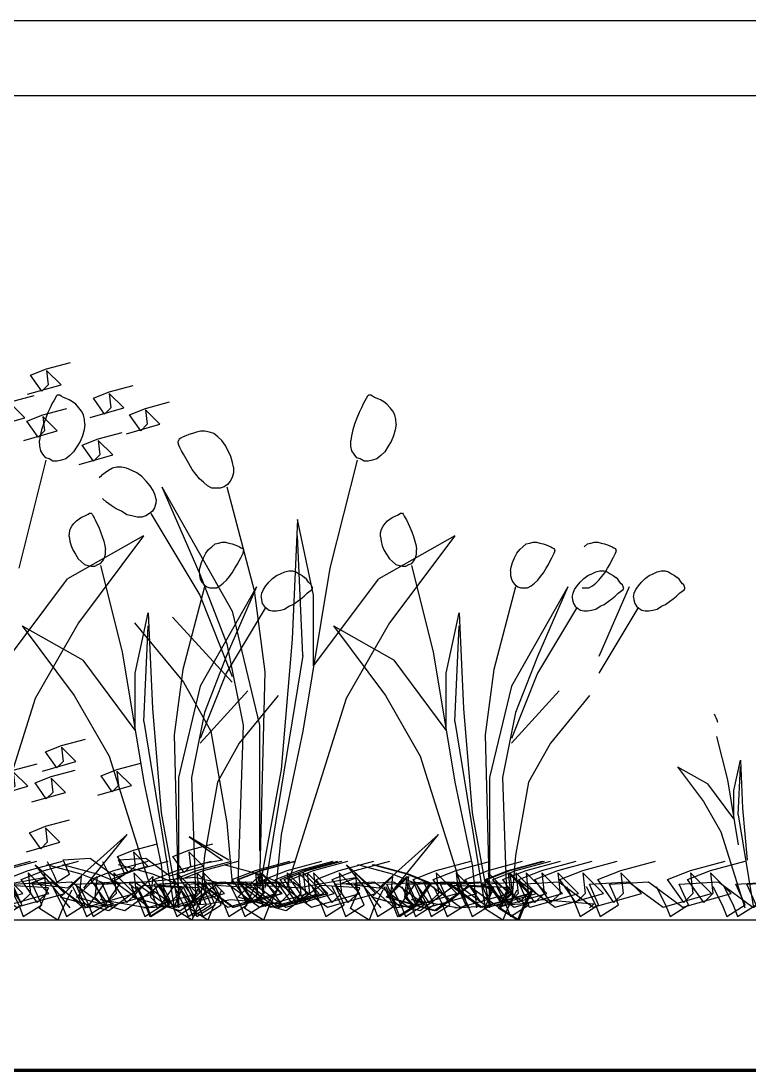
# Model space of a CAD drawing. Header units: metres. Extents: x -109 to 591, y -5 to 592.
# Drawn here: x 582.59 to 583.076, y 6.575 to 7.275 of the extents above; entities that cross this region are included whole.
import ezdxf

# ---------------------------------------------------------------- set-up
doc = ezdxf.new("R2010")
doc.units = ezdxf.units.M
doc.header["$LTSCALE"] = 0.03
doc.layers.add('Areas verdes', color=74, linetype='Continuous')
doc.layers.add('Muro', color=7, linetype='Continuous', lineweight=70)
doc.layers.add('Muro bajo', color=7, linetype='Continuous', lineweight=30)

msp = doc.modelspace()

# ---------------------------------------------------------------- linework, layer by layer
at = {"layer": 'Areas verdes', "color": 6, "linetype": 'Continuous'}
for p, q in [((582.6115, 7.02144), (582.61049, 7.01989)), ((582.61235, 7.02299), (582.6115, 7.02144)), ((582.61313, 7.02454), (582.61235, 7.02299)), ((582.61383, 7.02532), (582.61313, 7.02454)), ((582.61452, 7.02532), (582.61383, 7.02532)), ((582.61546, 7.02532), (582.61452, 7.02532)), ((582.61654, 7.02454), (582.61546, 7.02532)), ((582.61802, 7.02377), (582.61654, 7.02454)), ((582.6198, 7.02299), (582.61802, 7.02377)), ((582.6219, 7.02221), (582.6198, 7.02299)), ((582.62407, 7.02066), (582.6219, 7.02221)), ((582.81923, 7.02144), (582.81822, 7.01989)), ((582.82009, 7.02299), (582.81923, 7.02144)), ((582.82086, 7.02454), (582.82009, 7.02299)), ((582.82156, 7.02532), (582.82086, 7.02454)), ((582.82226, 7.02532), (582.82156, 7.02532)), ((582.82319, 7.02532), (582.82226, 7.02532)), ((582.82428, 7.02454), (582.82319, 7.02532)), ((582.82575, 7.02377), (582.82428, 7.02454)), ((582.82753, 7.02299), (582.82575, 7.02377)), ((582.82963, 7.02221), (582.82753, 7.02299)), ((582.8318, 7.02066), (582.82963, 7.02221)), ((582.60917, 7.01678), (582.60762, 7.01368)), ((582.61049, 7.01989), (582.60917, 7.01678)), ((582.62624, 7.01911), (582.62407, 7.02066)), ((582.62834, 7.01678), (582.62624, 7.01911)), ((582.63004, 7.01445), (582.62834, 7.01678)), ((582.63144, 7.01213), (582.63004, 7.01445)), ((582.8169, 7.01678), (582.81535, 7.01368)), ((582.81822, 7.01989), (582.8169, 7.01678)), ((582.83397, 7.01911), (582.8318, 7.02066)), ((582.83607, 7.01678), (582.83397, 7.01911)), ((582.83778, 7.01445), (582.83607, 7.01678)), ((582.83917, 7.01213), (582.83778, 7.01445)), ((582.60614, 7.0098), (582.60467, 7.00592)), ((582.60762, 7.01368), (582.60614, 7.0098)), ((582.63214, 7.00902), (582.63144, 7.01213)), ((582.63229, 7.00592), (582.63214, 7.00902)), ((582.81388, 7.0098), (582.8124, 7.00592)), ((582.81535, 7.01368), (582.81388, 7.0098)), ((582.83987, 7.00902), (582.83917, 7.01213)), ((582.84003, 7.00592), (582.83987, 7.00902)), ((582.60343, 7.00204), (582.6025, 6.99816)), ((582.60467, 7.00592), (582.60343, 7.00204)), ((582.63175, 7.00204), (582.63066, 6.99816)), ((582.63229, 7.00592), (582.63175, 7.00204)), ((582.7068, 7.00049), (582.70416, 6.99971)), ((582.70959, 7.00126), (582.7068, 7.00049)), ((582.71246, 7.00126), (582.70959, 7.00126)), ((582.71541, 7.00049), (582.71246, 7.00126)), ((582.71828, 6.99971), (582.71541, 7.00049)), ((582.81116, 7.00204), (582.81023, 6.99816)), ((582.8124, 7.00592), (582.81116, 7.00204)), ((582.83948, 7.00204), (582.8384, 6.99816)), ((582.84003, 7.00592), (582.83948, 7.00204)), ((582.6025, 6.99816), (582.60203, 6.99506)), ((582.60211, 6.99118), (582.60203, 6.99506)), ((582.62911, 6.99428), (582.62709, 6.99118)), ((582.63066, 6.99816), (582.62911, 6.99428)), ((582.6947, 6.99506), (582.69446, 6.99428)), ((582.69454, 6.99351), (582.69446, 6.99428)), ((582.69493, 6.99195), (582.69454, 6.99351)), ((582.69532, 6.99583), (582.6947, 6.99506)), ((582.6964, 6.99661), (582.69532, 6.99583)), ((582.6978, 6.99738), (582.6964, 6.99661)), ((582.69958, 6.99816), (582.6978, 6.99738)), ((582.70176, 6.99894), (582.69958, 6.99816)), ((582.70416, 6.99971), (582.70176, 6.99894)), ((582.72108, 6.99738), (582.71828, 6.99971)), ((582.72364, 6.99506), (582.72108, 6.99738)), ((582.72604, 6.99195), (582.72364, 6.99506)), ((582.81023, 6.99816), (582.80977, 6.99506)), ((582.80984, 6.99118), (582.80977, 6.99506)), ((582.83685, 6.99428), (582.83483, 6.99118)), ((582.8384, 6.99816), (582.83685, 6.99428)), ((582.60289, 6.98807), (582.60211, 6.99118)), ((582.60428, 6.98575), (582.60289, 6.98807)), ((582.62477, 6.9873), (582.62221, 6.98497)), ((582.62709, 6.99118), (582.62477, 6.9873)), ((582.6957, 6.9904), (582.69493, 6.99195)), ((582.69679, 6.98807), (582.6957, 6.9904)), ((582.69819, 6.98575), (582.69679, 6.98807)), ((582.72806, 6.98807), (582.72604, 6.99195)), ((582.72969, 6.98419), (582.72806, 6.98807)), ((582.81062, 6.98807), (582.80984, 6.99118)), ((582.81202, 6.98575), (582.81062, 6.98807)), ((582.8325, 6.9873), (582.82994, 6.98497)), ((582.83483, 6.99118), (582.8325, 6.9873)), ((582.60614, 6.98342), (582.60428, 6.98575)), ((582.60839, 6.98264), (582.60614, 6.98342)), ((582.61095, 6.98109), (582.60839, 6.98264)), ((582.61375, 6.98109), (582.61095, 6.98109)), ((582.61662, 6.98187), (582.61375, 6.98109)), ((582.61949, 6.98264), (582.61662, 6.98187)), ((582.62221, 6.98497), (582.61949, 6.98264)), ((582.69982, 6.98264), (582.69819, 6.98575)), ((582.70176, 6.97954), (582.69982, 6.98264)), ((582.70393, 6.97566), (582.70176, 6.97954)), ((582.73085, 6.98031), (582.72969, 6.98419)), ((582.73147, 6.97721), (582.73085, 6.98031)), ((582.81388, 6.98342), (582.81202, 6.98575)), ((582.81613, 6.98264), (582.81388, 6.98342)), ((582.81869, 6.98109), (582.81613, 6.98264)), ((582.82148, 6.98109), (582.81869, 6.98109)), ((582.82435, 6.98187), (582.82148, 6.98109)), ((582.82722, 6.98264), (582.82435, 6.98187)), ((582.82994, 6.98497), (582.82722, 6.98264)), ((582.64574, 6.97333), (582.64364, 6.97178)), ((582.64814, 6.97488), (582.64574, 6.97333)), ((582.65078, 6.97643), (582.64814, 6.97488)), ((582.65365, 6.97721), (582.65078, 6.97643)), ((582.65675, 6.97721), (582.65365, 6.97721)), ((582.66009, 6.97643), (582.65675, 6.97721)), ((582.66358, 6.97488), (582.66009, 6.97643)), ((582.667, 6.97333), (582.66358, 6.97488)), ((582.67033, 6.971), (582.667, 6.97333)), ((582.70626, 6.97256), (582.70393, 6.97566)), ((582.70874, 6.96945), (582.70626, 6.97256)), ((582.7314, 6.97333), (582.7307, 6.97023)), ((582.73147, 6.97721), (582.7314, 6.97333)), ((582.64186, 6.97023), (582.64364, 6.97178)), ((582.67328, 6.9679), (582.67033, 6.971)), ((582.67584, 6.9648), (582.67328, 6.9679)), ((582.71146, 6.96712), (582.70874, 6.96945)), ((582.71425, 6.9648), (582.71146, 6.96712)), ((582.72752, 6.96557), (582.72527, 6.96402)), ((582.72938, 6.9679), (582.72752, 6.96557)), ((582.7307, 6.97023), (582.72938, 6.9679)), ((582.67794, 6.96169), (582.67584, 6.9648)), ((582.67926, 6.95859), (582.67794, 6.96169)), ((582.67988, 6.95549), (582.67926, 6.95859)), ((582.71712, 6.96324), (582.71425, 6.9648)), ((582.71999, 6.96324), (582.71712, 6.96324)), ((582.72271, 6.96324), (582.71999, 6.96324)), ((582.72527, 6.96402), (582.72271, 6.96324)), ((582.64674, 6.95393), (582.64395, 6.95626)), ((582.64985, 6.95161), (582.64674, 6.95393)), ((582.65318, 6.94928), (582.64985, 6.95161)), ((582.67964, 6.95316), (582.67887, 6.95005)), ((582.67988, 6.95549), (582.67964, 6.95316)), ((582.63013, 6.94392), (582.63181, 6.94454)), ((582.63181, 6.94454), (582.63324, 6.94516)), ((582.63324, 6.94516), (582.63442, 6.94579)), ((582.63442, 6.94579), (582.63529, 6.94641)), ((582.63529, 6.94641), (582.63603, 6.94641)), ((582.63603, 6.94641), (582.63659, 6.94641)), ((582.63659, 6.94641), (582.63715, 6.94579)), ((582.63715, 6.94579), (582.63777, 6.94454)), ((582.63777, 6.94454), (582.63845, 6.9433)), ((582.65668, 6.94773), (582.65318, 6.94928)), ((582.66025, 6.9454), (582.65668, 6.94773)), ((582.66374, 6.94462), (582.66025, 6.9454)), ((582.66715, 6.94385), (582.66374, 6.94462)), ((582.67305, 6.94462), (582.67025, 6.94385)), ((582.67545, 6.94617), (582.67305, 6.94462)), ((582.67739, 6.94773), (582.67545, 6.94617)), ((582.67887, 6.95005), (582.67739, 6.94773)), ((582.83787, 6.94392), (582.83954, 6.94454)), ((582.83954, 6.94454), (582.84097, 6.94516)), ((582.84097, 6.94516), (582.84215, 6.94579)), ((582.84215, 6.94579), (582.84302, 6.94641)), ((582.84302, 6.94641), (582.84377, 6.94641)), ((582.84377, 6.94641), (582.84432, 6.94641)), ((582.84432, 6.94641), (582.84488, 6.94579)), ((582.84488, 6.94579), (582.8455, 6.94454)), ((582.8455, 6.94454), (582.84619, 6.9433)), ((582.6225, 6.93585), (582.62362, 6.93772)), ((582.62362, 6.93772), (582.62498, 6.93958)), ((582.62498, 6.93958), (582.62666, 6.94144)), ((582.62666, 6.94144), (582.6284, 6.94268)), ((582.6284, 6.94268), (582.63013, 6.94392)), ((582.63845, 6.9433), (582.63926, 6.94206)), ((582.63926, 6.94206), (582.64031, 6.93958)), ((582.64031, 6.93958), (582.64156, 6.93709)), ((582.64156, 6.93709), (582.64274, 6.93399)), ((582.67025, 6.94385), (582.66715, 6.94385)), ((582.83023, 6.93585), (582.83135, 6.93772)), ((582.83135, 6.93772), (582.83272, 6.93958)), ((582.83272, 6.93958), (582.83439, 6.94144)), ((582.83439, 6.94144), (582.83613, 6.94268)), ((582.83613, 6.94268), (582.83787, 6.94392)), ((582.84619, 6.9433), (582.84699, 6.94206)), ((582.84699, 6.94206), (582.84805, 6.93958)), ((582.84805, 6.93958), (582.84929, 6.93709)), ((582.84929, 6.93709), (582.85047, 6.93399)), ((582.62182, 6.93089), (582.62194, 6.93337)), ((582.62182, 6.93089), (582.62225, 6.92778)), ((582.62194, 6.93337), (582.6225, 6.93585)), ((582.64274, 6.93399), (582.64391, 6.93089)), ((582.64391, 6.93089), (582.64491, 6.92778)), ((582.82955, 6.93089), (582.82967, 6.93337)), ((582.82955, 6.93089), (582.82999, 6.92778)), ((582.82967, 6.93337), (582.83023, 6.93585)), ((582.85047, 6.93399), (582.85165, 6.93089)), ((582.85165, 6.93089), (582.85264, 6.92778)), ((582.62225, 6.92778), (582.62312, 6.92468)), ((582.62312, 6.92468), (582.62436, 6.92158)), ((582.64491, 6.92778), (582.64565, 6.92468)), ((582.64565, 6.92468), (582.64603, 6.9222)), ((582.71493, 6.9222), (582.71698, 6.92406)), ((582.71698, 6.92406), (582.71921, 6.92592)), ((582.71921, 6.92592), (582.72151, 6.92654)), ((582.72151, 6.92654), (582.72387, 6.92716)), ((582.72387, 6.92716), (582.72616, 6.92716)), ((582.72616, 6.92716), (582.7284, 6.92654)), ((582.7284, 6.92654), (582.73051, 6.92592)), ((582.73051, 6.92592), (582.73243, 6.9253)), ((582.73243, 6.9253), (582.73417, 6.92468)), ((582.73417, 6.92468), (582.7356, 6.92406)), ((582.7356, 6.92406), (582.73672, 6.92344)), ((582.73672, 6.92344), (582.73758, 6.92282)), ((582.82999, 6.92778), (582.83085, 6.92468)), ((582.83085, 6.92468), (582.8321, 6.92158)), ((582.85264, 6.92778), (582.85339, 6.92468)), ((582.85339, 6.92468), (582.85376, 6.9222)), ((582.92266, 6.9222), (582.92471, 6.92406)), ((582.92471, 6.92406), (582.92694, 6.92592)), ((582.92694, 6.92592), (582.92924, 6.92654)), ((582.92924, 6.92654), (582.9316, 6.92716)), ((582.9316, 6.92716), (582.9339, 6.92716)), ((582.9339, 6.92716), (582.93613, 6.92654)), ((582.93613, 6.92654), (582.93824, 6.92592)), ((582.93824, 6.92592), (582.94017, 6.9253)), ((582.94017, 6.9253), (582.9419, 6.92468)), ((582.9419, 6.92468), (582.94333, 6.92406)), ((582.94333, 6.92406), (582.94445, 6.92344)), ((582.94445, 6.92344), (582.94532, 6.92282)), ((582.96565, 6.92406), (582.96789, 6.92592)), ((582.96789, 6.92592), (582.97018, 6.92654)), ((582.97018, 6.92654), (582.97254, 6.92716)), ((582.97254, 6.92716), (582.97484, 6.92716)), ((582.97484, 6.92716), (582.97707, 6.92654)), ((582.97707, 6.92654), (582.97918, 6.92592)), ((582.97918, 6.92592), (582.98111, 6.9253)), ((582.98111, 6.9253), (582.98285, 6.92468)), ((582.98285, 6.92468), (582.98427, 6.92406)), ((582.98427, 6.92406), (582.98539, 6.92344)), ((582.98539, 6.92344), (582.98626, 6.92282)), ((582.62436, 6.92158), (582.62598, 6.91909)), ((582.62598, 6.91909), (582.62784, 6.91599)), ((582.64423, 6.91475), (582.64534, 6.91661)), ((582.64534, 6.91661), (582.64596, 6.91909)), ((582.64596, 6.91909), (582.64603, 6.9222)), ((582.71009, 6.91351), (582.71139, 6.91661)), ((582.71139, 6.91661), (582.713, 6.91971)), ((582.713, 6.91971), (582.71493, 6.9222)), ((582.73529, 6.91475), (582.7364, 6.91661)), ((582.7364, 6.91661), (582.73727, 6.91847)), ((582.73727, 6.91847), (582.73789, 6.91971)), ((582.73758, 6.92282), (582.73808, 6.9222)), ((582.73789, 6.91971), (582.73821, 6.92096)), ((582.73808, 6.9222), (582.73827, 6.92158)), ((582.73821, 6.92096), (582.73827, 6.92158)), ((582.8321, 6.92158), (582.83371, 6.91909)), ((582.83371, 6.91909), (582.83557, 6.91599)), ((582.85196, 6.91475), (582.85308, 6.91661)), ((582.85308, 6.91661), (582.8537, 6.91909)), ((582.8537, 6.91909), (582.85376, 6.9222)), ((582.91782, 6.91351), (582.91912, 6.91661)), ((582.91912, 6.91661), (582.92074, 6.91971)), ((582.92074, 6.91971), (582.92266, 6.9222)), ((582.94302, 6.91475), (582.94414, 6.91661)), ((582.94414, 6.91661), (582.94501, 6.91847)), ((582.94501, 6.91847), (582.94563, 6.91971)), ((582.94532, 6.92282), (582.94581, 6.9222)), ((582.94563, 6.91971), (582.94594, 6.92096)), ((582.94581, 6.9222), (582.946, 6.92158)), ((582.94594, 6.92096), (582.946, 6.92158)), ((582.98396, 6.91475), (582.98508, 6.91661)), ((582.98508, 6.91661), (582.98595, 6.91847)), ((582.98595, 6.91847), (582.98657, 6.91971)), ((582.98626, 6.92282), (582.98676, 6.9222)), ((582.98657, 6.91971), (582.98688, 6.92096)), ((582.98676, 6.9222), (582.98694, 6.92158)), ((582.98688, 6.92096), (582.98694, 6.92158)), ((582.62784, 6.91599), (582.62989, 6.91413)), ((582.62989, 6.91413), (582.63206, 6.91227)), ((582.63206, 6.91227), (582.63436, 6.91164)), ((582.63436, 6.91164), (582.63665, 6.91102)), ((582.63665, 6.91102), (582.63889, 6.91102)), ((582.63889, 6.91102), (582.64094, 6.91227)), ((582.64094, 6.91227), (582.64274, 6.91289)), ((582.64274, 6.91289), (582.64423, 6.91475)), ((582.70866, 6.90792), (582.70915, 6.9104)), ((582.70915, 6.9104), (582.71009, 6.91351)), ((582.73069, 6.90668), (582.73243, 6.90978)), ((582.73243, 6.90978), (582.73398, 6.91227)), ((582.73398, 6.91227), (582.73529, 6.91475)), ((582.83557, 6.91599), (582.83762, 6.91413)), ((582.83762, 6.91413), (582.83979, 6.91227)), ((582.83979, 6.91227), (582.84209, 6.91164)), ((582.84209, 6.91164), (582.84439, 6.91102)), ((582.84439, 6.91102), (582.84662, 6.91102)), ((582.84662, 6.91102), (582.84867, 6.91227)), ((582.84867, 6.91227), (582.85047, 6.91289)), ((582.85047, 6.91289), (582.85196, 6.91475)), ((582.91639, 6.90792), (582.91689, 6.9104)), ((582.91689, 6.9104), (582.91782, 6.91351)), ((582.93843, 6.90668), (582.94017, 6.90978)), ((582.94017, 6.90978), (582.94172, 6.91227)), ((582.94172, 6.91227), (582.94302, 6.91475)), ((582.97937, 6.90668), (582.98111, 6.90978)), ((582.98111, 6.90978), (582.98266, 6.91227)), ((582.98266, 6.91227), (582.98396, 6.91475)), ((582.70866, 6.90792), (582.70872, 6.90482)), ((582.70872, 6.90482), (582.70928, 6.90233)), ((582.70928, 6.90233), (582.71033, 6.90047)), ((582.72685, 6.90171), (582.72883, 6.9042)), ((582.72883, 6.9042), (582.73069, 6.90668)), ((582.75521, 6.90047), (582.75757, 6.90295)), ((582.75757, 6.90295), (582.76024, 6.90482)), ((582.76024, 6.90482), (582.76297, 6.90606)), ((582.76297, 6.90606), (582.76577, 6.9073)), ((582.76577, 6.9073), (582.76843, 6.90792)), ((582.76843, 6.90792), (582.77092, 6.90792)), ((582.77092, 6.90792), (582.77321, 6.9073)), ((582.77321, 6.9073), (582.77533, 6.90606)), ((582.77533, 6.90606), (582.77725, 6.90482)), ((582.77725, 6.90482), (582.77893, 6.90357)), ((582.78035, 6.90233), (582.77893, 6.90357)), ((582.78166, 6.90047), (582.78035, 6.90233)), ((582.91639, 6.90792), (582.91645, 6.90482)), ((582.91645, 6.90482), (582.91701, 6.90233)), ((582.91701, 6.90233), (582.91807, 6.90047)), ((582.93458, 6.90171), (582.93657, 6.9042)), ((582.93657, 6.9042), (582.93843, 6.90668)), ((582.96295, 6.90047), (582.96531, 6.90295)), ((582.96531, 6.90295), (582.96798, 6.90482)), ((582.96798, 6.90482), (582.97071, 6.90606)), ((582.97071, 6.90606), (582.9735, 6.9073)), ((582.9735, 6.9073), (582.97617, 6.90792)), ((582.97552, 6.90171), (582.97751, 6.9042)), ((582.97617, 6.90792), (582.97865, 6.90792)), ((582.97751, 6.9042), (582.97937, 6.90668)), ((582.97865, 6.90792), (582.98095, 6.9073)), ((582.98095, 6.9073), (582.98306, 6.90606)), ((582.98306, 6.90606), (582.98498, 6.90482)), ((582.98498, 6.90482), (582.98666, 6.90357)), ((582.98809, 6.90233), (582.98666, 6.90357)), ((582.98939, 6.90047), (582.98809, 6.90233)), ((583.00389, 6.90047), (583.00625, 6.90295)), ((583.00625, 6.90295), (583.00892, 6.90482)), ((583.00892, 6.90482), (583.01165, 6.90606)), ((583.01165, 6.90606), (583.01444, 6.9073)), ((583.01444, 6.9073), (583.01711, 6.90792)), ((583.01711, 6.90792), (583.01959, 6.90792)), ((583.01959, 6.90792), (583.02189, 6.9073)), ((583.02189, 6.9073), (583.024, 6.90606)), ((583.024, 6.90606), (583.02593, 6.90482)), ((583.02593, 6.90482), (583.0276, 6.90357)), ((583.02903, 6.90233), (583.0276, 6.90357)), ((583.03033, 6.90047), (583.02903, 6.90233)), ((582.71033, 6.90047), (582.71182, 6.89861)), ((582.71182, 6.89861), (582.71362, 6.89737)), ((582.71362, 6.89737), (582.71567, 6.89675)), ((582.71567, 6.89675), (582.71784, 6.89675)), ((582.71784, 6.89675), (582.72014, 6.89675)), ((582.72014, 6.89675), (582.72244, 6.89799)), ((582.72244, 6.89799), (582.72467, 6.89985)), ((582.72467, 6.89985), (582.72685, 6.90171)), ((582.75043, 6.89302), (582.75149, 6.89551)), ((582.75149, 6.89551), (582.75316, 6.89799)), ((582.75316, 6.89799), (582.75521, 6.90047)), ((582.78265, 6.89923), (582.78166, 6.90047)), ((582.78346, 6.89861), (582.78265, 6.89923)), ((582.78315, 6.89488), (582.78383, 6.89551)), ((582.78402, 6.89737), (582.78346, 6.89861)), ((582.78383, 6.89551), (582.7842, 6.89613)), ((582.78426, 6.89675), (582.78402, 6.89737)), ((582.7842, 6.89613), (582.78426, 6.89675)), ((582.91807, 6.90047), (582.91956, 6.89861)), ((582.91956, 6.89861), (582.92136, 6.89737)), ((582.92136, 6.89737), (582.92341, 6.89675)), ((582.92341, 6.89675), (582.92558, 6.89675)), ((582.92558, 6.89675), (582.92788, 6.89675)), ((582.92788, 6.89675), (582.93017, 6.89799)), ((582.93017, 6.89799), (582.93241, 6.89985)), ((582.93241, 6.89985), (582.93458, 6.90171)), ((582.95817, 6.89302), (582.95922, 6.89551)), ((582.95922, 6.89551), (582.9609, 6.89799)), ((582.9609, 6.89799), (582.96295, 6.90047)), ((582.96435, 6.89675), (582.96652, 6.89675)), ((582.96652, 6.89675), (582.96882, 6.89675)), ((582.96882, 6.89675), (582.97111, 6.89799)), ((582.97111, 6.89799), (582.97335, 6.89985)), ((582.97335, 6.89985), (582.97552, 6.90171)), ((582.99038, 6.89923), (582.98939, 6.90047)), ((582.99119, 6.89861), (582.99038, 6.89923)), ((582.99088, 6.89488), (582.99156, 6.89551)), ((582.99175, 6.89737), (582.99119, 6.89861)), ((582.99156, 6.89551), (582.99194, 6.89613)), ((582.992, 6.89675), (582.99175, 6.89737)), ((582.99194, 6.89613), (582.992, 6.89675)), ((582.99911, 6.89302), (583.00017, 6.89551)), ((583.00017, 6.89551), (583.00184, 6.89799)), ((583.00184, 6.89799), (583.00389, 6.90047)), ((583.03133, 6.89923), (583.03033, 6.90047)), ((583.03213, 6.89861), (583.03133, 6.89923)), ((583.03182, 6.89488), (583.03251, 6.89551)), ((583.03269, 6.89737), (583.03213, 6.89861)), ((583.03251, 6.89551), (583.03288, 6.89613)), ((583.03294, 6.89675), (583.03269, 6.89737)), ((583.03288, 6.89613), (583.03294, 6.89675)), ((582.74994, 6.89054), (582.75043, 6.89302)), ((582.74994, 6.89054), (582.75012, 6.88868)), ((582.75012, 6.88868), (582.75074, 6.88619)), ((582.77396, 6.88744), (582.77644, 6.8893)), ((582.77644, 6.8893), (582.77868, 6.89116)), ((582.77868, 6.89116), (582.7806, 6.89302)), ((582.7806, 6.89302), (582.78209, 6.89426)), ((582.78209, 6.89426), (582.78315, 6.89488)), ((582.95767, 6.89054), (582.95817, 6.89302)), ((582.95767, 6.89054), (582.95786, 6.88868)), ((582.95786, 6.88868), (582.95848, 6.88619)), ((582.98169, 6.88744), (582.98418, 6.8893)), ((582.98418, 6.8893), (582.98641, 6.89116)), ((582.98641, 6.89116), (582.98834, 6.89302)), ((582.98834, 6.89302), (582.98983, 6.89426)), ((582.98983, 6.89426), (582.99088, 6.89488)), ((582.99861, 6.89054), (582.99911, 6.89302)), ((582.99861, 6.89054), (582.9988, 6.88868)), ((582.9988, 6.88868), (582.99942, 6.88619)), ((583.02264, 6.88744), (583.02512, 6.8893)), ((583.02512, 6.8893), (583.02735, 6.89116)), ((583.02735, 6.89116), (583.02928, 6.89302)), ((583.02928, 6.89302), (583.03077, 6.89426)), ((583.03077, 6.89426), (583.03182, 6.89488)), ((582.75074, 6.88619), (582.75192, 6.88433)), ((582.75192, 6.88433), (582.75348, 6.88309)), ((582.75348, 6.88309), (582.7554, 6.88185)), ((582.7554, 6.88185), (582.75763, 6.88123)), ((582.75763, 6.88123), (582.76012, 6.88123)), ((582.76012, 6.88123), (582.76285, 6.88185)), ((582.76285, 6.88185), (582.76564, 6.88247)), ((582.76564, 6.88247), (582.7685, 6.88433)), ((582.7685, 6.88433), (582.77129, 6.88557)), ((582.77129, 6.88557), (582.77396, 6.88744)), ((582.95848, 6.88619), (582.95966, 6.88433)), ((582.95966, 6.88433), (582.96121, 6.88309)), ((582.96121, 6.88309), (582.96313, 6.88185)), ((582.96313, 6.88185), (582.96537, 6.88123)), ((582.96537, 6.88123), (582.96785, 6.88123)), ((582.96785, 6.88123), (582.97058, 6.88185)), ((582.97058, 6.88185), (582.97338, 6.88247)), ((582.97338, 6.88247), (582.97623, 6.88433)), ((582.97623, 6.88433), (582.97902, 6.88557)), ((582.97902, 6.88557), (582.98169, 6.88744)), ((582.99942, 6.88619), (583.0006, 6.88433)), ((583.0006, 6.88433), (583.00215, 6.88309)), ((583.00215, 6.88309), (583.00408, 6.88185)), ((583.00408, 6.88185), (583.00631, 6.88123)), ((583.00631, 6.88123), (583.00879, 6.88123)), ((583.00879, 6.88123), (583.01152, 6.88185)), ((583.01152, 6.88185), (583.01432, 6.88247)), ((583.01432, 6.88247), (583.01717, 6.88433)), ((583.01717, 6.88433), (583.01997, 6.88557)), ((583.01997, 6.88557), (583.02264, 6.88744)), ((583.05236, 6.81264), (583.05289, 6.8114)), ((583.05289, 6.8114), (583.05351, 6.81015)), ((583.05351, 6.81015), (583.0541, 6.8086)), ((583.0541, 6.8086), (583.05469, 6.80705))]:
    msp.add_line(p, q, dxfattribs=at)
at = {"layer": 'Areas verdes', "linetype": 'Continuous'}
for p, q in [((582.6063, 6.98187), (582.58814, 6.90971)), ((582.81403, 6.98187), (582.79588, 6.90971)), ((582.68368, 6.96402), (582.70897, 6.90583)), ((582.68368, 6.96402), (582.7307, 6.881)), ((582.72713, 6.96402), (582.74521, 6.89496)), ((582.67638, 6.94617), (582.70897, 6.89186)), ((582.77415, 6.94229), (582.77058, 6.86237)), ((582.78501, 6.89186), (582.77415, 6.94229)), ((582.67148, 6.93143), (582.62073, 6.90272)), ((582.67148, 6.93143), (582.62803, 6.87324)), ((582.7778, 6.85151), (582.77415, 6.93143)), ((582.87921, 6.93143), (582.82847, 6.90272)), ((582.87921, 6.93143), (582.83576, 6.87324)), ((582.64261, 6.91164), (582.65714, 6.85392)), ((582.79588, 6.90971), (582.7778, 6.80108)), ((582.85035, 6.91164), (582.86487, 6.85392)), ((582.57728, 6.84453), (582.62073, 6.90272)), ((582.70897, 6.90583), (582.72713, 6.85927)), ((582.78501, 6.84453), (582.82847, 6.90272)), ((582.71213, 6.89737), (582.69767, 6.84212)), ((582.7469, 6.89737), (582.70928, 6.83095)), ((582.7469, 6.89737), (582.72666, 6.85081)), ((582.91987, 6.89737), (582.9054, 6.84212)), ((582.95463, 6.89737), (582.91701, 6.83095)), ((582.95463, 6.89737), (582.93439, 6.85081)), ((582.99557, 6.89737), (582.97534, 6.85081)), ((582.70897, 6.89186), (582.7307, 6.83754)), ((582.74521, 6.89496), (582.75242, 6.84065)), ((582.78501, 6.84453), (582.78501, 6.89186)), ((582.75273, 6.88309), (582.72666, 6.83964)), ((582.96046, 6.88309), (582.93439, 6.83964)), ((583.00141, 6.88309), (582.97534, 6.83964)), ((582.66583, 6.83964), (582.67452, 6.87999)), ((582.67452, 6.87999), (582.67737, 6.81605)), ((582.7307, 6.83367), (582.69089, 6.87712)), ((582.7307, 6.881), (582.74886, 6.80496)), ((582.87356, 6.83964), (582.88225, 6.87999)), ((582.88225, 6.87999), (582.88511, 6.81605)), ((582.59047, 6.8713), (582.63107, 6.84833)), ((582.59047, 6.8713), (582.62523, 6.82474)), ((582.62803, 6.87324), (582.59901, 6.8228)), ((582.66552, 6.87324), (582.69811, 6.83367)), ((582.6716, 6.80736), (582.67452, 6.8713)), ((582.7982, 6.8713), (582.8388, 6.84833)), ((582.7982, 6.8713), (582.83296, 6.82474)), ((582.83576, 6.87324), (582.80674, 6.8228)), ((582.87933, 6.80736), (582.88225, 6.8713)), ((582.77058, 6.86237), (582.76329, 6.77547)), ((582.65714, 6.85392), (582.6716, 6.76701)), ((582.72713, 6.85927), (582.73799, 6.80496)), ((582.86487, 6.85392), (582.87933, 6.76701)), ((582.66583, 6.80177), (582.63107, 6.84833)), ((582.72666, 6.85081), (582.71213, 6.81357)), ((582.7778, 6.85151), (582.75242, 6.69633)), ((582.87356, 6.80177), (582.8388, 6.84833)), ((582.93439, 6.85081), (582.91987, 6.81357)), ((582.66583, 6.80177), (582.66583, 6.83964)), ((582.69767, 6.84212), (582.6919, 6.79867)), ((582.72666, 6.83964), (582.70928, 6.79619)), ((582.75242, 6.84065), (582.74886, 6.69943)), ((582.87356, 6.80177), (582.87356, 6.83964)), ((582.9054, 6.84212), (582.89963, 6.79867)), ((582.93439, 6.83964), (582.91701, 6.79619)), ((582.69811, 6.83367), (582.71627, 6.80108)), ((582.70928, 6.83095), (582.69475, 6.77012)), ((582.70928, 6.79308), (582.74112, 6.82784)), ((582.91701, 6.83095), (582.90249, 6.77012)), ((582.91701, 6.79308), (582.94886, 6.82784)), ((582.59901, 6.8228), (582.5592, 6.69633)), ((582.62523, 6.82474), (582.64845, 6.78439)), ((582.76142, 6.82474), (582.73535, 6.79308)), ((582.80674, 6.8228), (582.76693, 6.69633)), ((582.83296, 6.82474), (582.85618, 6.78439)), ((582.96915, 6.82474), (582.94308, 6.79308)), ((582.67737, 6.81605), (582.68321, 6.74653)), ((582.71213, 6.81357), (582.70344, 6.77012)), ((582.88511, 6.81605), (582.89094, 6.74653)), ((582.91987, 6.81357), (582.91118, 6.77012)), ((582.6716, 6.80736), (582.6919, 6.68321)), ((582.73799, 6.80496), (582.73435, 6.69943)), ((582.74886, 6.80496), (582.74886, 6.72116)), ((582.87933, 6.80736), (582.89963, 6.68321)), ((582.6919, 6.79867), (582.69475, 6.6857)), ((582.71627, 6.80108), (582.72713, 6.73978)), ((582.7778, 6.80108), (582.76329, 6.73202)), ((582.89963, 6.79867), (582.90249, 6.6857)), ((583.05404, 6.79743), (583.0613, 6.76856)), ((582.73535, 6.79308), (582.72082, 6.76701)), ((582.94308, 6.79308), (582.92856, 6.76701)), ((582.64845, 6.78439), (582.68029, 6.68321)), ((582.85618, 6.78439), (582.88802, 6.68321)), ((583.02797, 6.77725), (583.04826, 6.76577)), ((583.02797, 6.77725), (583.04535, 6.75398)), ((583.06565, 6.76143), (583.06999, 6.7816)), ((583.06853, 6.74529), (583.06999, 6.77725)), ((583.06999, 6.7816), (583.07142, 6.74963)), ((582.69475, 6.77012), (582.69475, 6.70308)), ((582.70344, 6.77012), (582.70636, 6.6857)), ((582.76329, 6.77547), (582.74886, 6.69633)), ((582.90249, 6.77012), (582.90249, 6.70308)), ((582.91118, 6.77012), (582.9141, 6.6857)), ((582.6716, 6.76701), (582.68321, 6.71177)), ((582.72082, 6.76701), (582.71213, 6.71797)), ((582.87933, 6.76701), (582.89094, 6.71177)), ((582.92856, 6.76701), (582.91987, 6.71797)), ((583.06565, 6.74249), (583.04826, 6.76577)), ((583.0613, 6.76856), (583.06853, 6.72511)), ((583.06565, 6.74249), (583.06565, 6.76143)), ((583.04535, 6.75398), (583.05695, 6.7338)), ((583.07142, 6.74963), (583.07434, 6.71487)), ((582.68321, 6.74653), (582.69475, 6.68321)), ((582.89094, 6.74653), (582.90249, 6.68321)), ((583.06853, 6.74529), (583.07868, 6.68321)), ((582.72713, 6.73978), (582.7307, 6.69943)), ((582.66061, 6.73202), (582.62073, 6.69633)), ((582.63159, 6.69633), (582.66061, 6.73202)), ((582.70202, 6.73051), (582.72408, 6.71492)), ((582.72848, 6.71492), (582.70202, 6.73051)), ((582.76329, 6.73202), (582.75972, 6.69633)), ((582.86835, 6.73202), (582.82847, 6.69633)), ((582.83933, 6.69633), (582.86835, 6.73202)), ((583.05695, 6.7338), (583.07288, 6.68321)), ((582.71213, 6.71797), (582.70928, 6.6857)), ((582.72408, 6.71492), (582.71307, 6.71303)), ((582.91987, 6.71797), (582.91701, 6.6857)), ((582.59916, 6.71177), (582.63107, 6.68321)), ((582.62238, 6.68321), (582.59916, 6.71177)), ((582.68321, 6.71177), (582.68606, 6.68321)), ((582.80689, 6.71177), (582.8388, 6.68321)), ((582.83011, 6.68321), (582.80689, 6.71177)), ((582.89094, 6.71177), (582.8938, 6.68321)), ((582.6063, 6.70331), (582.56642, 6.69633)), ((582.59544, 6.69943), (582.6063, 6.70331)), ((582.62073, 6.69633), (582.59544, 6.69943)), ((582.7054, 6.70331), (582.66195, 6.69943)), ((582.66195, 6.69943), (582.66552, 6.69633)), ((582.72348, 6.69943), (582.7054, 6.70331)), ((582.7778, 6.69633), (582.72348, 6.69943)), ((582.81403, 6.70331), (582.77415, 6.69633)), ((582.80317, 6.69943), (582.81403, 6.70331)), ((582.82847, 6.69633), (582.80317, 6.69943)), ((582.63107, 6.68321), (582.6513, 6.6857)), ((582.64261, 6.6888), (582.67452, 6.68321)), ((582.6513, 6.6857), (582.64261, 6.6888)), ((582.6716, 6.68321), (582.71505, 6.6857)), ((582.71505, 6.6857), (582.72951, 6.6888)), ((582.72951, 6.6888), (582.76428, 6.6857)), ((582.76428, 6.6857), (582.76142, 6.68321)), ((582.8388, 6.68321), (582.85904, 6.6857)), ((582.85035, 6.6888), (582.88225, 6.68321)), ((582.85904, 6.6857), (582.85035, 6.6888)), ((582.87933, 6.68321), (582.92279, 6.6857)), ((582.92279, 6.6857), (582.93725, 6.6888)), ((582.93725, 6.6888), (582.97201, 6.6857)), ((582.97201, 6.6857), (582.96915, 6.68321))]:
    msp.add_line(p, q, dxfattribs=at)
at = {"layer": 'Areas verdes'}
for points in [[(582.59395, 7.02578), (582.61636, 7.03218), (582.60676, 7.04178), (582.60783, 7.03218), (582.60356, 7.02791), (582.59609, 7.03858), (582.60676, 7.04284), (582.62276, 7.04711)], [(582.6358, 7.01038), (582.65821, 7.01677), (582.64861, 7.02637), (582.64968, 7.01677), (582.64541, 7.01251), (582.63794, 7.02317), (582.64861, 7.02744), (582.66461, 7.0317)], [(582.56972, 7.00377), (582.59213, 7.01017), (582.58253, 7.01977), (582.5836, 7.01017), (582.57933, 7.00591), (582.57186, 7.01657), (582.58253, 7.02083), (582.59854, 7.0251)], [(582.59145, 6.99502), (582.61386, 7.00142), (582.60425, 7.01101), (582.60532, 7.00142), (582.60105, 6.99715), (582.59358, 7.00781), (582.60425, 7.01208), (582.62026, 7.01634)], [(582.66003, 6.99937), (582.68244, 7.00577), (582.67284, 7.01536), (582.6739, 7.00577), (582.66964, 7.0015), (582.66217, 7.01217), (582.67284, 7.01643), (582.68884, 7.0207)], [(582.62843, 6.97895), (582.65084, 6.98535), (582.64123, 6.99495), (582.6423, 6.98535), (582.63803, 6.98109), (582.63056, 6.99175), (582.64123, 6.99601), (582.65724, 7.00028)], [(582.60395, 6.77442), (582.62636, 6.78081), (582.61675, 6.79041), (582.61782, 6.78081), (582.61355, 6.77655), (582.60608, 6.78721), (582.61675, 6.79148), (582.63276, 6.79574)], [(582.57171, 6.75794), (582.59412, 6.76434), (582.58452, 6.77393), (582.58558, 6.76434), (582.58131, 6.76007), (582.57384, 6.77073), (582.58452, 6.775), (582.60052, 6.77926)], [(582.64092, 6.75835), (582.66333, 6.76475), (582.65373, 6.77435), (582.6548, 6.76475), (582.65053, 6.76048), (582.64306, 6.77115), (582.65373, 6.77541), (582.66974, 6.77968)], [(582.59694, 6.75377), (582.61935, 6.76016), (582.60974, 6.76976), (582.61081, 6.76016), (582.60654, 6.7559), (582.59907, 6.76656), (582.60974, 6.77083), (582.62575, 6.77509)], [(582.59323, 6.72046), (582.61564, 6.72685), (582.60604, 6.73645), (582.60711, 6.72685), (582.60284, 6.72259), (582.59537, 6.73325), (582.60604, 6.73752), (582.62205, 6.74178)], [(582.60709, 6.71409), (582.61136, 6.70556), (582.6135, 6.70023), (582.62203, 6.70556), (582.61777, 6.71516), (582.63591, 6.71622), (582.65191, 6.7045), (582.67432, 6.71089), (582.66472, 6.72049), (582.66578, 6.71089), (582.66152, 6.70663), (582.65405, 6.71729), (582.66472, 6.72156), (582.68072, 6.72582)], [(582.64412, 6.71409), (582.64839, 6.70556), (582.65052, 6.70023), (582.65906, 6.70556), (582.65479, 6.71516), (582.67293, 6.71622), (582.68894, 6.7045), (582.71135, 6.71089), (582.70174, 6.72049), (582.70281, 6.71089), (582.69854, 6.70663), (582.69107, 6.71729), (582.70174, 6.72156), (582.71775, 6.72582)], [(582.49005, 6.69737), (582.4962, 6.68509), (582.49927, 6.67741), (582.51156, 6.68509), (582.50542, 6.69891), (582.53154, 6.70044), (582.55459, 6.68355), (582.58686, 6.69276), (582.57303, 6.70658), (582.57456, 6.69276), (582.56842, 6.68662), (582.55766, 6.70198), (582.57303, 6.70812), (582.59608, 6.71426)], [(582.49413, 6.69737), (582.50027, 6.68509), (582.50334, 6.67741), (582.51564, 6.68509), (582.50949, 6.69891), (582.53561, 6.70044), (582.55866, 6.68355), (582.59093, 6.69276), (582.5771, 6.70658), (582.57864, 6.69276), (582.57249, 6.68662), (582.56174, 6.70198), (582.5771, 6.70812), (582.60015, 6.71426)], [(582.51137, 6.69737), (582.51752, 6.68509), (582.52059, 6.67741), (582.53288, 6.68509), (582.52674, 6.69891), (582.55286, 6.70044), (582.57591, 6.68355), (582.60818, 6.69276), (582.59435, 6.70658), (582.59588, 6.69276), (582.58974, 6.68662), (582.57898, 6.70198), (582.59435, 6.70812), (582.6174, 6.71426)], [(582.52204, 6.69737), (582.52818, 6.68509), (582.53126, 6.67741), (582.54355, 6.68509), (582.5374, 6.69891), (582.56353, 6.70044), (582.58658, 6.68355), (582.61885, 6.69276), (582.60502, 6.70658), (582.60655, 6.69276), (582.60041, 6.68662), (582.58965, 6.70198), (582.60502, 6.70812), (582.62807, 6.71426)], [(582.56862, 6.69737), (582.57477, 6.68509), (582.57784, 6.67741), (582.59013, 6.68509), (582.58399, 6.69891), (582.61011, 6.70044), (582.63316, 6.68355), (582.66543, 6.69276), (582.6516, 6.70658), (582.65314, 6.69276), (582.64699, 6.68662), (582.63623, 6.70198), (582.6516, 6.70812), (582.67465, 6.71426)], [(582.58195, 6.69737), (582.5881, 6.68509), (582.59117, 6.67741), (582.60347, 6.68509), (582.59732, 6.69891), (582.62344, 6.70044), (582.64649, 6.68355), (582.67876, 6.69276), (582.66493, 6.70658), (582.66647, 6.69276), (582.66032, 6.68662), (582.64957, 6.70198), (582.66493, 6.70812), (582.68798, 6.71426)], [(582.61077, 6.69737), (582.61692, 6.68509), (582.61999, 6.67741), (582.63228, 6.68509), (582.62614, 6.69891), (582.65226, 6.70044), (582.67531, 6.68355), (582.70758, 6.69276), (582.69375, 6.70658), (582.69528, 6.69276), (582.68914, 6.68662), (582.67838, 6.70198), (582.69375, 6.70812), (582.7168, 6.71426)], [(582.6241, 6.69737), (582.63025, 6.68509), (582.63332, 6.67741), (582.64561, 6.68509), (582.63947, 6.69891), (582.66559, 6.70044), (582.68864, 6.68355), (582.72091, 6.69276), (582.70708, 6.70658), (582.70862, 6.69276), (582.70247, 6.68662), (582.69171, 6.70198), (582.70708, 6.70812), (582.73013, 6.71426)], [(582.62861, 6.69737), (582.63476, 6.68509), (582.63783, 6.67741), (582.65012, 6.68509), (582.64398, 6.69891), (582.6701, 6.70044), (582.69315, 6.68355), (582.72542, 6.69276), (582.71159, 6.70658), (582.71312, 6.69276), (582.70698, 6.68662), (582.69622, 6.70198), (582.71159, 6.70812), (582.73464, 6.71426)], [(582.66311, 6.69737), (582.66926, 6.68509), (582.67233, 6.67741), (582.68462, 6.68509), (582.67847, 6.69891), (582.7046, 6.70044), (582.72765, 6.68355), (582.75992, 6.69276), (582.74609, 6.70658), (582.74762, 6.69276), (582.74148, 6.68662), (582.73072, 6.70198), (582.74609, 6.70812), (582.76914, 6.71426)], [(582.66648, 6.69737), (582.67263, 6.68509), (582.6757, 6.67741), (582.68799, 6.68509), (582.68185, 6.69891), (582.70797, 6.70044), (582.73102, 6.68355), (582.76329, 6.69276), (582.74946, 6.70658), (582.751, 6.69276), (582.74485, 6.68662), (582.73409, 6.70198), (582.74946, 6.70812), (582.77251, 6.71426)], [(582.66718, 6.69737), (582.67333, 6.68509), (582.6764, 6.67741), (582.68869, 6.68509), (582.68255, 6.69891), (582.70867, 6.70044), (582.73172, 6.68355), (582.76399, 6.69276), (582.75016, 6.70658), (582.7517, 6.69276), (582.74555, 6.68662), (582.73479, 6.70198), (582.75016, 6.70812), (582.77321, 6.71426)], [(582.68443, 6.69737), (582.69057, 6.68509), (582.69365, 6.67741), (582.70594, 6.68509), (582.69979, 6.69891), (582.72592, 6.70044), (582.74897, 6.68355), (582.78124, 6.69276), (582.76741, 6.70658), (582.76894, 6.69276), (582.7628, 6.68662), (582.75204, 6.70198), (582.76741, 6.70812), (582.79046, 6.71426)], [(582.69193, 6.69737), (582.69808, 6.68509), (582.70115, 6.67741), (582.71344, 6.68509), (582.7073, 6.69891), (582.73342, 6.70044), (582.75647, 6.68355), (582.78874, 6.69276), (582.77491, 6.70658), (582.77645, 6.69276), (582.7703, 6.68662), (582.75954, 6.70198), (582.77491, 6.70812), (582.79796, 6.71426)], [(582.6951, 6.69737), (582.70124, 6.68509), (582.70432, 6.67741), (582.71661, 6.68509), (582.71046, 6.69891), (582.73659, 6.70044), (582.75963, 6.68355), (582.7919, 6.69276), (582.77807, 6.70658), (582.77961, 6.69276), (582.77346, 6.68662), (582.76271, 6.70198), (582.77807, 6.70812), (582.80112, 6.71426)], [(582.69779, 6.69737), (582.70393, 6.68509), (582.707, 6.67741), (582.7193, 6.68509), (582.71315, 6.69891), (582.73927, 6.70044), (582.76232, 6.68355), (582.79459, 6.69276), (582.78076, 6.70658), (582.7823, 6.69276), (582.77615, 6.68662), (582.7654, 6.70198), (582.78076, 6.70812), (582.80381, 6.71426)], [(582.70186, 6.69737), (582.70801, 6.68509), (582.71108, 6.67741), (582.72337, 6.68509), (582.71722, 6.69891), (582.74335, 6.70044), (582.7664, 6.68355), (582.79867, 6.69276), (582.78484, 6.70658), (582.78637, 6.69276), (582.78023, 6.68662), (582.76947, 6.70198), (582.78484, 6.70812), (582.80789, 6.71426)], [(582.7191, 6.69737), (582.72525, 6.68509), (582.72832, 6.67741), (582.74062, 6.68509), (582.73447, 6.69891), (582.76059, 6.70044), (582.78364, 6.68355), (582.81591, 6.69276), (582.80208, 6.70658), (582.80362, 6.69276), (582.79747, 6.68662), (582.78672, 6.70198), (582.80208, 6.70812), (582.82513, 6.71426)], [(582.72977, 6.69737), (582.73592, 6.68509), (582.73899, 6.67741), (582.75128, 6.68509), (582.74514, 6.69891), (582.77126, 6.70044), (582.79431, 6.68355), (582.82658, 6.69276), (582.81275, 6.70658), (582.81429, 6.69276), (582.80814, 6.68662), (582.79738, 6.70198), (582.81275, 6.70812), (582.8358, 6.71426)], [(582.78383, 6.69737), (582.78997, 6.68509), (582.79305, 6.67741), (582.80534, 6.68509), (582.79919, 6.69891), (582.82532, 6.70044), (582.84837, 6.68355), (582.88064, 6.69276), (582.86681, 6.70658), (582.86834, 6.69276), (582.8622, 6.68662), (582.85144, 6.70198), (582.86681, 6.70812), (582.88985, 6.71426)], [(582.79716, 6.69737), (582.80331, 6.68509), (582.80638, 6.67741), (582.81867, 6.68509), (582.81253, 6.69891), (582.83865, 6.70044), (582.8617, 6.68355), (582.89397, 6.69276), (582.88014, 6.70658), (582.88167, 6.69276), (582.87553, 6.68662), (582.86477, 6.70198), (582.88014, 6.70812), (582.90319, 6.71426)], [(582.8185, 6.69737), (582.82465, 6.68509), (582.82772, 6.67741), (582.84002, 6.68509), (582.83387, 6.69891), (582.85999, 6.70044), (582.88304, 6.68355), (582.91531, 6.69276), (582.90148, 6.70658), (582.90302, 6.69276), (582.89687, 6.68662), (582.88611, 6.70198), (582.90148, 6.70812), (582.92453, 6.71426)], [(582.83184, 6.69737), (582.83798, 6.68509), (582.84106, 6.67741), (582.85335, 6.68509), (582.8472, 6.69891), (582.87333, 6.70044), (582.89637, 6.68355), (582.92864, 6.69276), (582.91481, 6.70658), (582.91635, 6.69276), (582.9102, 6.68662), (582.89945, 6.70198), (582.91481, 6.70812), (582.93786, 6.71426)], [(582.83301, 6.69737), (582.83916, 6.68509), (582.84223, 6.67741), (582.85452, 6.68509), (582.84838, 6.69891), (582.8745, 6.70044), (582.89755, 6.68355), (582.92982, 6.69276), (582.91599, 6.70658), (582.91752, 6.69276), (582.91138, 6.68662), (582.90062, 6.70198), (582.91599, 6.70812), (582.93904, 6.71426)], [(582.83708, 6.69737), (582.84323, 6.68509), (582.8463, 6.67741), (582.8586, 6.68509), (582.85245, 6.69891), (582.87857, 6.70044), (582.90162, 6.68355), (582.93389, 6.69276), (582.92006, 6.70658), (582.9216, 6.69276), (582.91545, 6.68662), (582.90469, 6.70198), (582.92006, 6.70812), (582.94311, 6.71426)], [(582.84382, 6.69737), (582.84996, 6.68509), (582.85304, 6.67741), (582.86533, 6.68509), (582.85918, 6.69891), (582.88531, 6.70044), (582.90836, 6.68355), (582.94062, 6.69276), (582.9268, 6.70658), (582.92833, 6.69276), (582.92218, 6.68662), (582.91143, 6.70198), (582.9268, 6.70812), (582.94984, 6.71426)], [(582.85433, 6.69737), (582.86048, 6.68509), (582.86355, 6.67741), (582.87584, 6.68509), (582.86969, 6.69891), (582.89582, 6.70044), (582.91887, 6.68355), (582.95114, 6.69276), (582.93731, 6.70658), (582.93884, 6.69276), (582.9327, 6.68662), (582.92194, 6.70198), (582.93731, 6.70812), (582.96036, 6.71426)], [(582.865, 6.69737), (582.87114, 6.68509), (582.87422, 6.67741), (582.88651, 6.68509), (582.88036, 6.69891), (582.90649, 6.70044), (582.92953, 6.68355), (582.9618, 6.69276), (582.94797, 6.70658), (582.94951, 6.69276), (582.94336, 6.68662), (582.93261, 6.70198), (582.94797, 6.70812), (582.97102, 6.71426)], [(582.88169, 6.69737), (582.88784, 6.68509), (582.89091, 6.67741), (582.9032, 6.68509), (582.89706, 6.69891), (582.92318, 6.70044), (582.94623, 6.68355), (582.9785, 6.69276), (582.96467, 6.70658), (582.9662, 6.69276), (582.96006, 6.68662), (582.9493, 6.70198), (582.96467, 6.70812), (582.98772, 6.71426)], [(582.90714, 6.69737), (582.91329, 6.68509), (582.91636, 6.67741), (582.92865, 6.68509), (582.92251, 6.69891), (582.94863, 6.70044), (582.97168, 6.68355), (583.00395, 6.69276), (582.99012, 6.70658), (582.99165, 6.69276), (582.98551, 6.68662), (582.97475, 6.70198), (582.99012, 6.70812), (583.01317, 6.71426)], [(582.95373, 6.69737), (582.95987, 6.68509), (582.96295, 6.67741), (582.97524, 6.68509), (582.96909, 6.69891), (582.99522, 6.70044), (583.01827, 6.68355), (583.05054, 6.69276), (583.03671, 6.70658), (583.03824, 6.69276), (583.0321, 6.68662), (583.02134, 6.70198), (583.03671, 6.70812), (583.05976, 6.71426)], [(582.96706, 6.69737), (582.97321, 6.68509), (582.97628, 6.67741), (582.98857, 6.68509), (582.98243, 6.69891), (583.00855, 6.70044), (583.0316, 6.68355), (583.06387, 6.69276), (583.05004, 6.70658), (583.05157, 6.69276), (583.04543, 6.68662), (583.03467, 6.70198), (583.05004, 6.70812), (583.07309, 6.71426)], [(583.01372, 6.69737), (583.01986, 6.68509), (583.02294, 6.67741), (583.03523, 6.68509), (583.02908, 6.69891), (583.05521, 6.70044), (583.07826, 6.68355), (583.11053, 6.69276), (583.0967, 6.70658), (583.09823, 6.69276), (583.09209, 6.68662), (583.08133, 6.70198), (583.0967, 6.70812), (583.11974, 6.71426)], [(583.05159, 6.69737), (583.05774, 6.68509), (583.06081, 6.67741), (583.0731, 6.68509), (583.06696, 6.69891), (583.09308, 6.70044), (583.11613, 6.68355), (583.1484, 6.69276), (583.13457, 6.70658), (583.1361, 6.69276), (583.12996, 6.68662), (583.1192, 6.70198), (583.13457, 6.70812), (583.15762, 6.71426)], [(583.05888, 6.69737), (583.06502, 6.68509), (583.06809, 6.67741), (583.08039, 6.68509), (583.07424, 6.69891), (583.10036, 6.70044), (583.12341, 6.68355), (583.15568, 6.69276), (583.14185, 6.70658), (583.14339, 6.69276), (583.13724, 6.68662), (583.12649, 6.70198), (583.14185, 6.70812), (583.1649, 6.71426)], [(582.62348, 6.69487), (582.61733, 6.68258), (582.61426, 6.67491), (582.60197, 6.68258), (582.60811, 6.6964), (582.58199, 6.69794), (582.55894, 6.68105), (582.52667, 6.69026), (582.5405, 6.70408), (582.53897, 6.69026), (582.54511, 6.68412), (582.55587, 6.69947), (582.5405, 6.70561), (582.51745, 6.71175)], [(582.7129, 6.69487), (582.70675, 6.68258), (582.70368, 6.67491), (582.69139, 6.68258), (582.69753, 6.6964), (582.67141, 6.69794), (582.64836, 6.68105), (582.61609, 6.69026), (582.62992, 6.70408), (582.62838, 6.69026), (582.63453, 6.68412), (582.64529, 6.69947), (582.62992, 6.70561), (582.60687, 6.71175)], [(582.72356, 6.69487), (582.71741, 6.68258), (582.71434, 6.67491), (582.70205, 6.68258), (582.70819, 6.6964), (582.68207, 6.69794), (582.65902, 6.68105), (582.62675, 6.69026), (582.64058, 6.70408), (582.63904, 6.69026), (582.64519, 6.68412), (582.65595, 6.69947), (582.64058, 6.70561), (582.61753, 6.71175)], [(582.7607, 6.69487), (582.75455, 6.68258), (582.75148, 6.67491), (582.73918, 6.68258), (582.74533, 6.6964), (582.71921, 6.69794), (582.69616, 6.68105), (582.66389, 6.69026), (582.67772, 6.70408), (582.67618, 6.69026), (582.68233, 6.68412), (582.69308, 6.69947), (582.67772, 6.70561), (582.65467, 6.71175)], [(582.83121, 6.69487), (582.82507, 6.68258), (582.82199, 6.67491), (582.8097, 6.68258), (582.81585, 6.6964), (582.78972, 6.69794), (582.76668, 6.68105), (582.73441, 6.69026), (582.74824, 6.70408), (582.7467, 6.69026), (582.75285, 6.68412), (582.7636, 6.69947), (582.74824, 6.70561), (582.72519, 6.71175)], [(582.92063, 6.69487), (582.91449, 6.68258), (582.91141, 6.67491), (582.89912, 6.68258), (582.90527, 6.6964), (582.87914, 6.69794), (582.85609, 6.68105), (582.82382, 6.69026), (582.83765, 6.70408), (582.83612, 6.69026), (582.84226, 6.68412), (582.85302, 6.69947), (582.83765, 6.70561), (582.8146, 6.71175)], [(582.93026, 6.69487), (582.92412, 6.68258), (582.92104, 6.67491), (582.90875, 6.68258), (582.9149, 6.6964), (582.88877, 6.69794), (582.86572, 6.68105), (582.83345, 6.69026), (582.84728, 6.70408), (582.84575, 6.69026), (582.85189, 6.68412), (582.86265, 6.69947), (582.84728, 6.70561), (582.82424, 6.71175)], [(582.93129, 6.69487), (582.92515, 6.68258), (582.92207, 6.67491), (582.90978, 6.68258), (582.91593, 6.6964), (582.8898, 6.69794), (582.86675, 6.68105), (582.83448, 6.69026), (582.84831, 6.70408), (582.84678, 6.69026), (582.85292, 6.68412), (582.86368, 6.69947), (582.84831, 6.70561), (582.82526, 6.71175)]]:
    msp.add_lwpolyline(points, dxfattribs=at)
at = {"layer": 'Muro'}
msp.add_line((578.79946, 6.57491), (591.25003, 6.57491), dxfattribs=at)
at = {"layer": 'Muro bajo'}
for p, q in [((588.28491, 7.27491), (581.88491, 7.27491)), ((588.28491, 7.22491), (581.88491, 7.22491)), ((591.25003, 6.67491), (578.79946, 6.67491))]:
    msp.add_line(p, q, dxfattribs=at)

doc.saveas('drawing.dxf')
